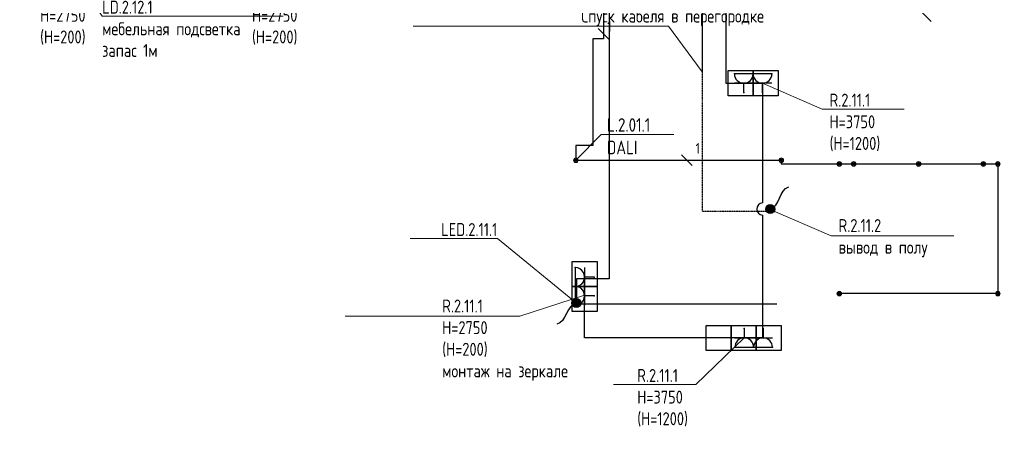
# Model space of a CAD drawing. Header units: millimetres. Extents: x -319117 to 390055, y -324103 to 270462.
# Drawn here: x 111559 to 125193, y 4854 to 10538 of the extents above; entities that cross this region are included whole.
import ezdxf
from ezdxf import colors
from ezdxf.entities.mleader import LeaderData, LeaderLine
from ezdxf.math import Vec2, Vec3

# ---------------------------------------------------------------- set-up
doc = ezdxf.new("R2010")
doc.units = ezdxf.units.MM
doc.linetypes.add('JIS_02_0.7', pattern=[1.35, 0.75, -0.6])
doc.layers.add('0_UNC_2 Розетки. Оборудование', color=7, linetype='Continuous', true_color=0x991b1e)
doc.layers.add('0_UNC_3 Свет. Оборудование', color=7, linetype='Continuous', true_color=0x991b1e)
for name, color, linetype in [('0_UNC_2 Розетки. Трассы', 10, 'Continuous'), ('0_UNC_3 Свет. DALI. Оборудование', 1, 'Continuous'), ('0_UNC_3 Свет. Трассы', 1, 'Continuous'), ('0_UNC_4 LED. Лента', 6, 'зигзаг'), ('0_UNC_4 LED. Оборудование', 1, 'Continuous'), ('0_UNC_4 LED. Трассы', 5, 'Continuous'), ('0_UNC_4.1 LD ниши. Оборудование', 1, 'Continuous')]:
    doc.layers.add(name, color=color, linetype=linetype)
doc.layers.add('light', color=7, linetype='Continuous', lineweight=25, true_color=0x8710d1)
doc.styles.add('Unecom', font='GOST2304A.ttf', dxfattribs={"height": 2.5})
doc.styles.add('Unecom 2', font='GOST2304A.ttf', dxfattribs={"height": 2})
doc.linetypes.add('зигзаг', pattern='A,0.00254,-5.08,[131,ltypeshp.shx,S=5.08,R=0,X=-5.08,Y=0],-10.16,[131,ltypeshp.shx,S=5.08,R=180,X=5.08,Y=0],-5.08', length=20.32254)
pattern_1 = [(0, (-2.5674, 3.856), (0, 6.985), [5.08, -1.905]), (90, (-2.5674, 3.856), (-6.985, 4e-16), [5.08, -1.905])]

# ---------------------------------------------------------------- blocks, each defined once
blk = doc.blocks.new('*U396')
at = {"color": 0, "linetype": 'ByBlock', "lineweight": -2}
for points in [[(-1.84, -1.63), (-1.63, 1.84)], [(-0.11, -1.73), (0.11, 1.73)]]:
    blk.add_lwpolyline(points, dxfattribs=at)
at = {"color": 0, "ltscale": 0.4}
blk.add_lwpolyline([(-3.47, 0.22), (-1.73, 0.11)], dxfattribs=at)
at = {"color": 0, "linetype": 'ByBlock', "lineweight": -2}
blk.add_arc((0, 0), 1.74, 86.4318, 266.4318, dxfattribs=at)
for p in [(-3.47, 0.22), (0.11, 1.73), (-0.11, -1.73)]:
    blk.add_point(p, dxfattribs=at)
at = {"color": 18, "true_color": 0x000000, "style": 'Unecom'}
for tag, p in [('ГРУППА', (-11.54, 7.18)), ('НАЗНАЧЕНИЕ', (-11.54, 4.23))]:
    blk.add_attdef(tag, p, '', height=2.5, dxfattribs=at)
at = {"layer": 'Defpoints', "style": 'Unecom'}
for tag, p in [('МОДЕЛЬ', (-12.97, 2.27)), ('АТРИБУТ', (-12.97, -0.68))]:
    blk.add_attdef(tag, p, '', height=2.5, dxfattribs=at)
blk = doc.blocks.new('*U405')
h = blk.add_hatch()
h.set_pattern_fill('ANGLE', color=0)
h.set_pattern_definition(pattern_1)
h.paths.add_polyline_path([(1.25, -1.25, 1), (-1.25, -1.25, 1)])
at = {"linetype": 'ByBlock'}
h = blk.add_hatch(color=0, dxfattribs=at)
h.dxf.hatch_style = 1
h.paths.add_polyline_path([(-0.96, -0.45, 1), (0.96, -2.05, 1)])
at = {"color": 0, "linetype": 'ByBlock'}
blk.add_circle((0, -1.25), 1.25, dxfattribs=at)
at = {"color": 0, "linetype": 'ByBlock', "start_tangent": (9.754831, 1.814397), "end_tangent": (12.33594, 2.704741)}
blk.add_spline([(0, -1.25), (5.13, 4.89)], degree=3, dxfattribs=at)
blk = doc.blocks.new('_None')
blk = doc.blocks.new('03')
at = {"color": 0}
for points in [[(-750, 250), (-250, 250), (-250, -250), (-750, -250), (-750, 250)], [(-250, 250), (250, 250), (250, -250), (-250, -250), (-250, 250)], [(250, 250), (750, 250), (750, -250), (250, -250), (250, 250)]]:
    blk.add_lwpolyline(points, dxfattribs=at)
blk = doc.blocks.new('02')
at = {"color": 0}
for points in [[(-500, 250), (0, 250), (0, -250), (-500, -250), (-500, 250)], [(0, 250), (500, 250), (500, -250), (0, -250), (0, 250)]]:
    blk.add_lwpolyline(points, dxfattribs=at)
blk = doc.blocks.new('243')
at = {"layer": 'light', "linetype": 'Continuous', "lineweight": 13}
h = blk.add_hatch(color=0, dxfattribs=at)
edge = h.paths.add_edge_path()
edge.add_line((381555, -188404), (381571, -188404))
edge.add_arc((381605, -188404), 33.8, 90, 180, ccw=False)
edge.add_line((381605, -188370), (381605, -188354))
edge.add_arc((381605, -188404), 50, 89.9672, 180.0328)
h = blk.add_hatch(color=0, dxfattribs=at)
edge = h.paths.add_edge_path()
edge.add_line((381605, -188454), (381605, -188438))
edge.add_arc((381605, -188404), 33.8, 180, 270, ccw=False)
edge.add_line((381571, -188404), (381555, -188404))
edge.add_arc((381605, -188404), 50, 179.9672, 270.0328)
h = blk.add_hatch(color=0, dxfattribs=at)
edge = h.paths.add_edge_path()
edge.add_line((381605, -188354), (381605, -188370))
edge.add_arc((381605, -188404), 33.8, 0, 90, ccw=False)
edge.add_line((381638, -188404), (381655, -188404))
edge.add_arc((381605, -188404), 50, 359.9672, 450.0328)
h = blk.add_hatch(color=0, dxfattribs=at)
edge = h.paths.add_edge_path()
edge.add_line((381655, -188404), (381638, -188404))
edge.add_arc((381605, -188404), 33.8, 270, 360, ccw=False)
edge.add_line((381605, -188438), (381605, -188454))
edge.add_arc((381605, -188404), 50, 269.9672, 360.0328)
at = {"layer": 'light', "color": 0, "lineweight": 15, "flags": 128}
for points in [[(381555, -188404), (381520, -188404)], [(381605, -188404), (381571, -188404)], [(381605, -188354), (381605, -188319)], [(381605, -188404), (381605, -188370)], [(381605, -188404), (381638, -188404)], [(381605, -188404), (381605, -188438)], [(381605, -188454), (381605, -188489)], [(381655, -188404), (381690, -188404)]]:
    blk.add_lwpolyline(points, dxfattribs=at)
at = {"layer": 'light', "color": 0, "lineweight": 15}
for radius in [85, 50, 33.8]:
    blk.add_circle((381605, -188404), radius, dxfattribs=at)
blk = doc.blocks.new('ELTOOL_CABLE_TICK_ANNO_150_1p4_0p8_0p6')
at = {"linetype": 'ByBlock'}
blk.add_line((-74, 74), (74, -74), dxfattribs=at)
at = {"style": 'Unecom'}
blk.add_attdef('COUNT', (120, 90), '', height=150, dxfattribs=at)
blk = doc.blocks.new('*U306')
h = blk.add_hatch()
h.set_pattern_fill('ANGLE', color=0)
h.set_pattern_definition(pattern_1)
h.paths.add_polyline_path([(1.25, -1.25, 1), (-1.25, -1.25, 1)])
at = {"linetype": 'ByBlock'}
h = blk.add_hatch(color=0, dxfattribs=at)
h.dxf.hatch_style = 1
h.paths.add_polyline_path([(-1.19, -0.86, 1), (1.19, -1.64, 1)])
at = {"color": 0, "linetype": 'ByBlock'}
blk.add_circle((0, -1.25), 1.25, dxfattribs=at)
at = {"color": 0, "linetype": 'ByBlock', "start_tangent": (8.396371, 5.286749), "end_tangent": (10.46661, 7.066903)}
blk.add_spline([(0, -1.25), (2.5, 6.35)], degree=3, dxfattribs=at)

msp = doc.modelspace()

# ---------------------------------------------------------------- linework, layer by layer
at = {"layer": '0_UNC_2 Розетки. Трассы'}
msp.add_lwpolyline([(112117, 11701), (121205, 11701), (121355, 11551), (121355, 9657), (121865, 9657), (121865, 7995, 0.941176), (121865, 7825), (121865, 6122), (119397, 6122), (119397, 6975)], format="xyb", dxfattribs=at)
msp.add_lwpolyline([(112117, 11701), (120876, 11701), (121026, 11551), (121026, 9812)], dxfattribs=at)
at = {"layer": '0_UNC_2 Розетки. Трассы', "linetype": 'JIS_02_0.7', "ltscale": 2}
msp.add_lwpolyline([(121026, 9812), (121026, 7882), (121972, 7882), (121972, 7910)], dxfattribs=at)
at = {"layer": '0_UNC_3 Свет. Трассы'}
msp.add_lwpolyline([(112121, 11703), (119660, 11703), (119660, 10273), (119509, 10273), (119509, 8793), (119275, 8793), (119275, 8587), (119509, 8587), (122125, 8587), (122125, 8537), (125131, 8537), (125131, 6737), (122931, 6737)], dxfattribs=at)
at = {"layer": '0_UNC_4 LED. Лента', "ltscale": 0.1}
msp.add_lwpolyline([(122065, 6592), (119265, 6592)], dxfattribs=at)
at = {"layer": '0_UNC_4 LED. Трассы', "color": 1}
msp.add_lwpolyline([(112121, 11702), (119736, 11702), (119736, 6944), (119284, 6944), (119284, 6606)], dxfattribs=at)

# ---------------------------------------------------------------- block references
at = {"layer": '0_UNC_2 Розетки. Оборудование', "xscale": 75.00000000000004, "yscale": 75.00000000000004, "zscale": 75.00000000000004}
for p, rotation in [((121605, 9787), 93.56817858462267), ((121865, 9787), 93.56817858462267), ((119267, 6967), 183.5681785846227), ((119267, 6707), 183.5681785846227), ((121612, 5992), 273.5681785846227), ((121873, 5992), 273.5681785846227)]:
    msp.add_blockref('*U396', p, dxfattribs=dict(at, rotation=rotation))
at = {"layer": '0_UNC_2 Розетки. Оборудование', "linetype": 'ByBlock', "xscale": 50, "yscale": 50, "zscale": 50}
msp.add_blockref('*U405', (121972, 7972), dxfattribs=at)
at = {"layer": '0_UNC_3 Свет. DALI. Оборудование', "yscale": 0.3783174235328745, "zscale": 0.3783174235328745}
for p, xscale, rotation in [((47999, 152955), -0.3783174235328745, 90), ((50849, 152955), -0.3783174235328745, 90), ((268398, -62740), 0.3783174235328745, 180), ((269298, -62740), 0.3783174235328745, 180), ((269498, -62740), 0.3783174235328745, 180), ((-21437, -64540), -0.3783174235328745, 180), ((269498, -64540), 0.3783174235328745, 180)]:
    msp.add_blockref('243', p, dxfattribs=dict(at, xscale=xscale, rotation=rotation))
at = {"layer": '0_UNC_3 Свет. DALI. Оборудование', "xscale": -0.3783174235328745, "yscale": 0.3783174235328745, "zscale": 0.3783174235328745}
for p in [(267298, 79813), (267498, 79813)]:
    msp.add_blockref('243', p, dxfattribs=at)
at = {"layer": '0_UNC_3 Свет. Трассы'}
for p in [(124131, 10587), (120817, 8587)]:
    msp.add_blockref('ELTOOL_CABLE_TICK_ANNO_150_1p4_0p8_0p6', p, dxfattribs=at).add_auto_attribs({'COUNT': '1'})
ref = msp.add_blockref('ELTOOL_CABLE_TICK_ANNO_150_1p4_0p8_0p6', (119660, 10343), dxfattribs=at)
ref.add_attrib('COUNT', '1', (119713, 10371), dxfattribs={"layer": '0', "height": 150, "style": 'Unecom'})
at = {"layer": '0_UNC_4 LED. Оборудование', "color": 6, "linetype": 'ByBlock', "xscale": 49.99999999999999, "yscale": 49.99999999999999, "zscale": 49.99999999999999, "rotation": 155.148397765053}
msp.add_blockref('*U306', (119257, 6549), dxfattribs=at)
at = {"layer": 'Defpoints', "color": 3, "xscale": 0.694956586567627, "yscale": 0.694956586567627, "zscale": 0.694956586567627}
for name, p in [('02', (121735, 9657)), ('03', (121604, 6122))]:
    msp.add_blockref(name, p, dxfattribs=at)
at = {"layer": 'Defpoints', "color": 3, "xscale": 0.694956586567627, "yscale": 0.694956586567627, "zscale": 0.694956586567627, "rotation": 90}
msp.add_blockref('02', (119397, 6837), dxfattribs=at)

# ---------------------------------------------------------------- leaders
at = {"layer": '0_UNC_2 Розетки. Оборудование'}
ml = msp.add_multileader_mtext('Standard', dxfattribs=at)
ml.set_content('{\\C0;R.2.12.1}\\P{\\C0;H=2750\\P(H=200)}', color=7, style='Unecom 2')
ml.set_leader_properties(color=7, linetype='ByLayer', lineweight=13)
ml.set_arrow_properties(name='NONE')
ml.build(insert=Vec2(0, 0))
ml.multileader.update_dxf_attribs({"text_left_attachment_type": 6, "text_right_attachment_type": 6, "text_bottom_attachment_type": 10, "dogleg_length": 1, "arrow_head_size": 0, "scale": 100})
ctx = ml.context
ctx.base_point, ctx.scale, ctx.char_height, ctx.arrow_head_size, ctx.landing_gap_size, ctx.plane_origin = Vec3(111743, 10772), 100, 180, 0, 100, Vec3(117606, 10353)
ctx.left_attachment, ctx.right_attachment, ctx.top_attachment = 6, 6, 10
notes = []
notes.append((ctx, [(1, (1, 1, 0), (112579, 10772), (-1, 0), 5.32, [(0, [(113240, 11417)], 0, [])])]))
ctx.mtext.insert, ctx.mtext.width, ctx.mtext.defined_height, ctx.mtext.flow_direction = Vec3(111843, 10988), 1026.38, 751, 5
ml = msp.add_multileader_mtext('Standard', dxfattribs=at)
ml.set_content('{\\C0;R.2.12.1}\\P{\\C0;H=2750\\P(H=200)}', color=7, style='Unecom 2')
ml.set_leader_properties(color=7, linetype='ByLayer', lineweight=13)
ml.set_arrow_properties(name='NONE')
ml.build(insert=Vec2(0, 0))
ml.multileader.update_dxf_attribs({"text_left_attachment_type": 6, "text_right_attachment_type": 6, "text_bottom_attachment_type": 10, "dogleg_length": 1, "arrow_head_size": 0, "scale": 100})
ctx = ml.context
ctx.base_point, ctx.scale, ctx.char_height, ctx.arrow_head_size, ctx.landing_gap_size, ctx.plane_origin = Vec3(114683, 10772), 100, 180, 0, 100, Vec3(120545, 10353)
ctx.left_attachment, ctx.right_attachment, ctx.top_attachment = 6, 6, 10
notes.append((ctx, [(1, (1, 1, 0), (115519, 10772), (-1, 0), 5.32, [(0, [(116180, 11417)], 0, [])])]))
ctx.mtext.insert, ctx.mtext.width, ctx.mtext.defined_height, ctx.mtext.flow_direction = Vec3(114783, 10988), 1026.38, 751, 5
ml = msp.add_multileader_mtext('Standard', dxfattribs=at)
ml.set_content('{\\C0;Спуск кабеля в перегородке}', color=7, style='Unecom 2')
ml.set_leader_properties(color=7, linetype='ByLayer', lineweight=13)
ml.set_arrow_properties(name='NONE')
ml.build(insert=Vec2(0, 0))
ml.multileader.update_dxf_attribs({"text_left_attachment_type": 6, "text_right_attachment_type": 6, "text_bottom_attachment_type": 10, "dogleg_length": 1, "arrow_head_size": 0, "scale": 100})
ctx = ml.context
ctx.base_point, ctx.scale, ctx.char_height, ctx.arrow_head_size, ctx.landing_gap_size, ctx.plane_origin = Vec3(119251, 10446), 100, 180, 0, 100, Vec3(125604, 10028)
ctx.left_attachment, ctx.right_attachment, ctx.top_attachment = 6, 6, 10
notes.append((ctx, [(1, (1, 1, 0), (120563, 10446), (-1, 0), 5.32, [(0, [(121026, 9812)], 0, [])])]))
ctx.mtext.insert, ctx.mtext.width, ctx.mtext.defined_height, ctx.mtext.flow_direction = Vec3(119351, 10678), 1026.38, 751, 5
ml = msp.add_multileader_mtext('Standard', dxfattribs=at)
ml.set_content('{\\C0;R.2.11.1}\\P{\\C0;H=3750\\P(H=1200)}', color=7, style='Unecom 2')
ml.set_leader_properties(color=7, linetype='ByLayer', lineweight=13)
ml.set_arrow_properties(name='NONE')
ml.build(insert=Vec2(0, 0))
ml.multileader.update_dxf_attribs({"text_left_attachment_type": 6, "text_right_attachment_type": 6, "text_bottom_attachment_type": 10, "dogleg_length": 1, "arrow_head_size": 0, "scale": 100})
ctx = ml.context
ctx.base_point, ctx.scale, ctx.char_height, ctx.arrow_head_size, ctx.landing_gap_size, ctx.plane_origin = Vec3(122696, 9295), 100, 180, 0, 100, Vec3(128649, 8876)
ctx.left_attachment, ctx.right_attachment, ctx.top_attachment = 6, 6, 10
notes.append((ctx, [(0, (1, 1, 0), (122691, 9295), (1, 0), 5.32, [(0, [(121865, 9657)], 0, [])])]))
ctx.mtext.insert, ctx.mtext.width, ctx.mtext.defined_height, ctx.mtext.flow_direction = Vec3(122796, 9511), 1026.38, 751, 5
ml = msp.add_multileader_mtext('Standard', dxfattribs=at)
ml.set_content('{\\C0;R.2.11.2}\\P{\\C0;вывод в полу}', color=7, style='Unecom 2')
ml.set_leader_properties(color=7, linetype='ByLayer', lineweight=13)
ml.set_arrow_properties(name='NONE')
ml.build(insert=Vec2(0, 0))
ml.multileader.update_dxf_attribs({"text_left_attachment_type": 6, "text_right_attachment_type": 6, "text_bottom_attachment_type": 10, "dogleg_length": 1, "arrow_head_size": 0, "scale": 100})
ctx = ml.context
ctx.base_point, ctx.scale, ctx.char_height, ctx.arrow_head_size, ctx.landing_gap_size, ctx.plane_origin = Vec3(122821, 7539), 100, 180, 0, 100, Vec3(128773, 7120)
ctx.left_attachment, ctx.right_attachment, ctx.top_attachment = 6, 6, 10
notes.append((ctx, [(0, (1, 1, 0), (122816, 7539), (1, 0), 5.32, [(0, [(121983, 7901)], 0, [])])]))
ctx.mtext.insert, ctx.mtext.width, ctx.mtext.defined_height, ctx.mtext.flow_direction = Vec3(122921, 7771), 1026.38, 751, 5
ml = msp.add_multileader_mtext('Standard', dxfattribs=at)
ml.set_content('{\\C0;R.2.11.1}\\P{\\C0;H=2750\\P(H=200)\\Pмонтаж на зеркале}', color=7, style='Unecom 2')
ml.set_leader_properties(color=7, linetype='ByLayer', lineweight=13)
ml.set_arrow_properties(name='NONE')
ml.build(insert=Vec2(0, 0))
ml.multileader.update_dxf_attribs({"text_left_attachment_type": 6, "text_right_attachment_type": 6, "text_bottom_attachment_type": 10, "dogleg_length": 0, "arrow_head_size": 0, "scale": 100})
ctx = ml.context
ctx.base_point, ctx.scale, ctx.char_height, ctx.arrow_head_size, ctx.landing_gap_size, ctx.plane_origin = Vec3(117322, 6424), 100, 180, 0, 100, Vec3(123629, 6005)
ctx.left_attachment, ctx.right_attachment, ctx.top_attachment = 6, 6, 10
notes.append((ctx, [(1, (1, 1, 0), (118497, 6424), (-1, 0), 0, [(0, [(119397, 6715)], 0, [])])]))
ctx.mtext.insert, ctx.mtext.width, ctx.mtext.defined_height, ctx.mtext.flow_direction = Vec3(117422, 6655), 1441.59, 751, 5
ml = msp.add_multileader_mtext('Standard', dxfattribs=at)
ml.set_content('{\\C0;R.2.11.1}\\P{\\C0;H=3750\\P(H=1200)}', color=7, style='Unecom 2')
ml.set_leader_properties(color=7, linetype='ByLayer', lineweight=13)
ml.set_arrow_properties(name='NONE')
ml.build(insert=Vec2(0, 0))
ml.multileader.update_dxf_attribs({"text_left_attachment_type": 6, "text_right_attachment_type": 6, "text_bottom_attachment_type": 10, "dogleg_length": 1, "arrow_head_size": 0, "scale": 100})
ctx = ml.context
ctx.base_point, ctx.scale, ctx.char_height, ctx.arrow_head_size, ctx.landing_gap_size, ctx.plane_origin = Vec3(120028, 5475), 100, 180, 0, 100, Vec3(125981, 5057)
ctx.left_attachment, ctx.right_attachment, ctx.top_attachment = 6, 6, 10
notes.append((ctx, [(1, (1, 1, 0), (120939, 5475), (-1, 0), 5.32, [(0, [(121612, 6122)], 0, [])])]))
ctx.mtext.insert, ctx.mtext.width, ctx.mtext.defined_height, ctx.mtext.flow_direction = Vec3(120128, 5691), 1026.38, 751, 5
at = {"layer": '0_UNC_3 Свет. Оборудование'}
ml = msp.add_multileader_mtext('Standard', dxfattribs=at)
ml.set_content('L.2.01.1\\PDALI', color=7, style='Unecom 2')
ml.set_leader_properties(color=7, linetype='ByLayer', lineweight=13)
ml.set_arrow_properties(name='NONE')
ml.build(insert=Vec2(0, 0))
ml.multileader.update_dxf_attribs({"text_left_attachment_type": 6, "text_right_attachment_type": 6, "text_bottom_attachment_type": 10, "dogleg_length": 0.0532, "arrow_head_size": 0, "scale": 75})
ctx = ml.context
ctx.base_point, ctx.scale, ctx.char_height, ctx.arrow_head_size, ctx.landing_gap_size, ctx.plane_origin = Vec3(119632, 8946), 75, 187.5, 0, 75, Vec3(120454, 10060)
ctx.left_attachment, ctx.right_attachment, ctx.top_attachment = 6, 6, 10
notes.append((ctx, [(1, (1, 1, 0), (119628, 8946), (1, 0), 3.99, [(1, [(119275, 8587)], 0, [])])]))
ctx.mtext.insert, ctx.mtext.width, ctx.mtext.defined_height, ctx.mtext.flow_direction = Vec3(119707, 9171), 1036.82, 94, 5
at = {"layer": '0_UNC_4 LED. Оборудование', "color": 6, "linetype": 'ByBlock'}
ml = msp.add_multileader_mtext('Standard', dxfattribs=at)
ml.set_content('LED.2.11.1', color=7, style='Unecom')
ml.set_leader_properties(color=7, linetype='ByLayer', lineweight=13)
ml.set_arrow_properties(name='NONE')
ml.build(insert=Vec2(0, 0))
ml.multileader.update_dxf_attribs({"has_dogleg": 0, "text_left_attachment_type": 6, "text_right_attachment_type": 6, "text_bottom_attachment_type": 10, "arrow_head_size": 100})
ctx = ml.context
ctx.base_point, ctx.char_height, ctx.arrow_head_size, ctx.landing_gap_size, ctx.plane_origin = Vec3(117426, 7500), 180, 100, 0.5, Vec3(116402, 7919)
ctx.left_attachment, ctx.right_attachment, ctx.top_attachment, ctx.text_align_type = 6, 6, 10, 2
notes.append((ctx, [(1, (1, 1, 0), (118195, 7500), (-1, 0), 8, [(0, [(119284, 6606)], 0, [])])]))
ctx.mtext.insert, ctx.mtext.width, ctx.mtext.alignment, ctx.mtext.flow_direction = Vec3(118186, 7716), 2486.92, 3, 5
at = {"layer": '0_UNC_4.1 LD ниши. Оборудование', "linetype": 'ByBlock', "ltscale": 2}
ml = msp.add_multileader_mtext('Standard', dxfattribs=at)
ml.set_content('LD.2.12.1\\Pмебельная подсветка\\Pзапас 1м', color=7, style='Unecom')
ml.set_leader_properties(color=7, linetype='ByLayer', lineweight=13)
ml.set_arrow_properties(name='NONE')
ml.build(insert=Vec2(0, 0))
ml.multileader.update_dxf_attribs({"has_dogleg": 0, "text_left_attachment_type": 6, "text_right_attachment_type": 6, "text_bottom_attachment_type": 10, "arrow_head_size": 100})
ctx = ml.context
ctx.base_point, ctx.char_height, ctx.arrow_head_size, ctx.landing_gap_size, ctx.plane_origin = Vec3(112703, 10585), 180, 100, 0.5, Vec3(107444, 12713)
ctx.left_attachment, ctx.right_attachment, ctx.top_attachment = 6, 6, 10
notes.append((ctx, [(0, (1, 1, 0), (112695, 10585), (1, 0), 8, [(0, [(112176, 11381)], 0, [])])]))
ctx.mtext.insert, ctx.mtext.width, ctx.mtext.flow_direction = Vec3(112704, 10801), 2486.92, 5
for ctx, leaders in notes:
    for number, flags, end, landing, length, lines in leaders:
        leader = LeaderData()
        leader.index, (leader.has_last_leader_line, leader.has_dogleg_vector, leader.attachment_direction) = number, flags
        leader.last_leader_point, leader.dogleg_vector, leader.dogleg_length = Vec3(end), Vec3(landing), length
        for number, points, colour, breaks in lines:
            line = LeaderLine()
            line.index, line.vertices, line.color, line.breaks = number, Vec3.list(points), colors.encode_raw_color(colour), breaks
            leader.lines.append(line)
        ctx.leaders.append(leader)

doc.saveas('drawing.dxf')
